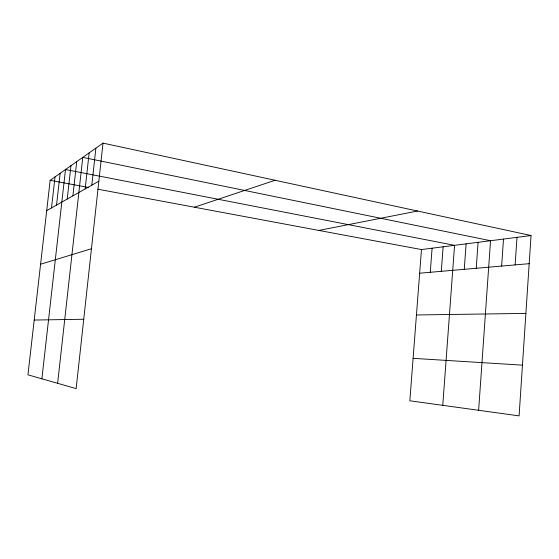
<?xml version="1.0" encoding="UTF-8"?>
<svg xmlns="http://www.w3.org/2000/svg" width="559" height="559" viewBox="0 0 559 559"><rect width="100%" height="100%" fill="white"/><g stroke="black" fill="none" stroke-linecap="round" stroke-linejoin="round"><path stroke-width="0.84" d="M531.05 235.535L519.094 415.882L409.838 400.789L421.472 249.566L531.05 235.535L103.01 143.118L50.17 180.312L27.95 374.816L76.15 388.624L103.01 143.118M515.125 264.896L516.991 237.337M501.64 266.07L503.498 239.063M476.226 268.285L478.085 242.32M478.63 410.292L490.543 240.719L82.774 157.365L57.626 383.32M464.249 269.326L466.101 243.85M441.282 271.332L443.119 246.792M442.763 405.331L454.565 245.331L65.501 169.524L41.883 378.806M430.269 272.289L432.093 248.203M91.809 185.176L95.889 148.135M72.894 195.853L76.716 161.628M85.164 188.928L89.154 152.873M56.536 205.076L60.141 173.297M67.22 199.053L70.972 165.674M51.505 207.913L55.034 176.889M46.711 210.617L98.845 181.214M194.392 207.214L275.084 180.271M40.583 264.225L91.452 248.727M318.847 230.427L417.545 211.029M419.655 273.211L529.184 263.673M34.211 320.048L83.738 319.245M416.441 314.962L525.886 313.403M413.101 358.333L522.455 365.153M50.17 180.312L88.65 187.489M97.867 189.208L421.472 249.566"/></g></svg>
